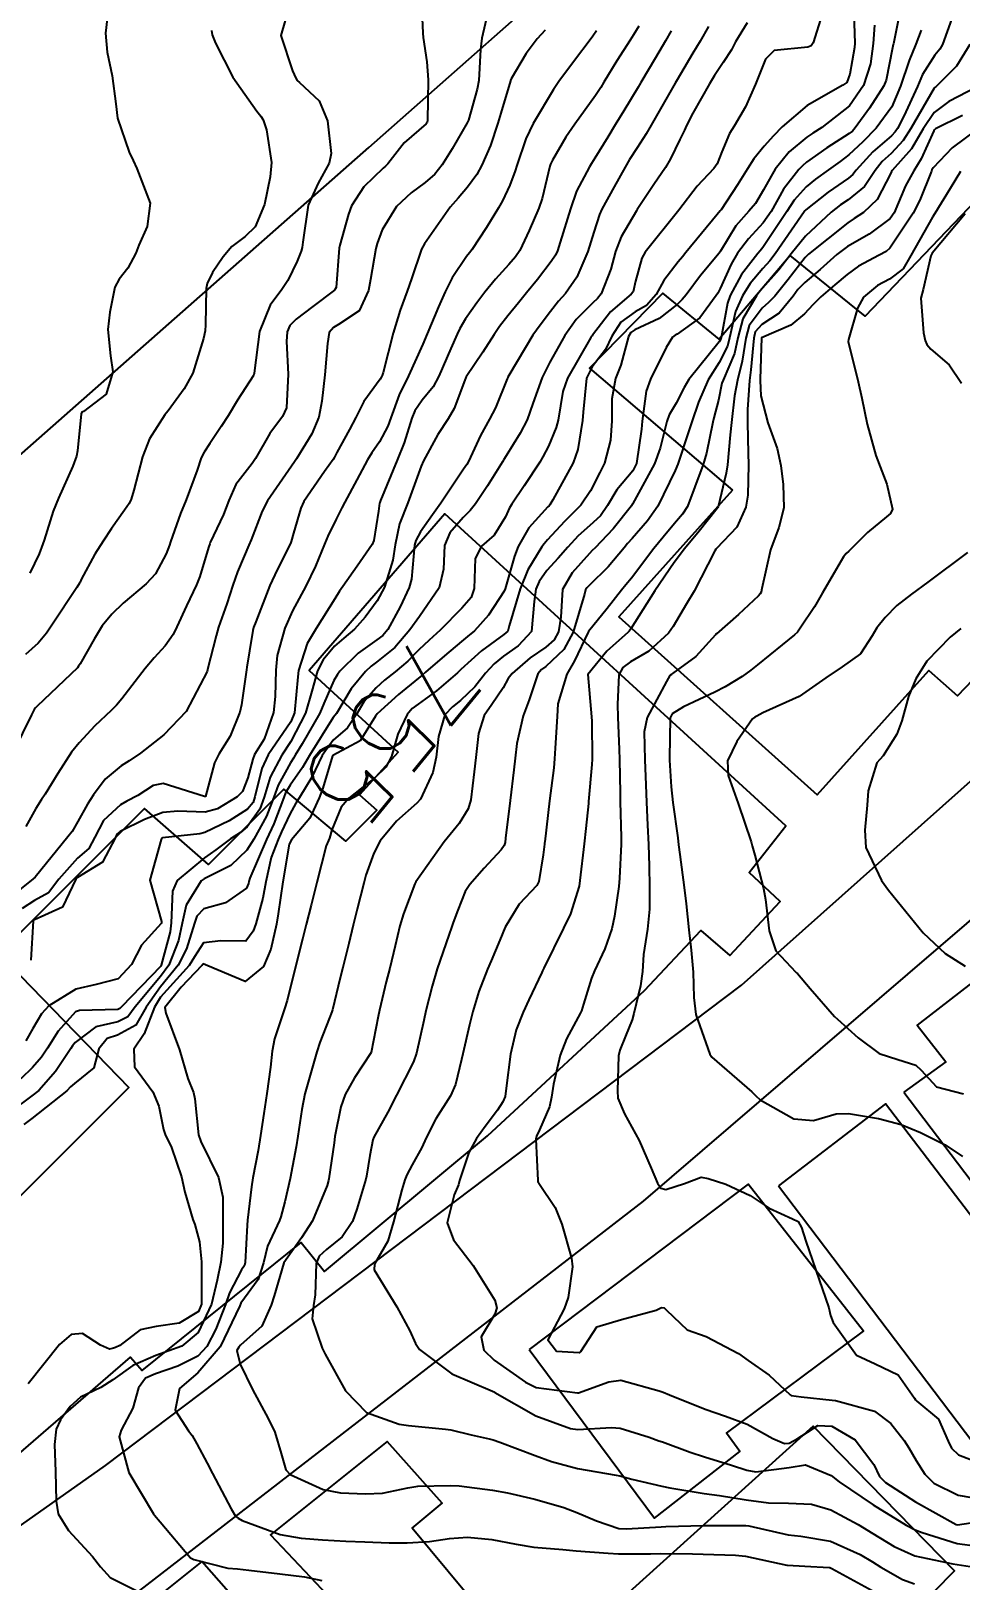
# Model space of a CAD drawing. Header units: metres. Extents: x 318500 to 325275, y 7408834 to 7428799.
# Drawn here: x 322983.8 to 323027.7, y 7421098.1 to 7421171.3 of the extents above; entities that cross this region are included whole.
import ezdxf
from ezdxf.enums import TextEntityAlignment as Align

# ---------------------------------------------------------------- set-up
doc = ezdxf.new("R2010")
doc.units = ezdxf.units.M
doc.header["$MEASUREMENT"] = 0
for name, color, linetype in [('Cotas', 45, 'Continuous'), ('Curvas de Nivel 1m', 11, 'Continuous'), ('Curvas de Nivel 5m', 15, 'Continuous'), ('Edificações', 30, 'Continuous'), ('Vias Primárias', 230, 'Continuous')]:
    doc.layers.add(name, color=color, linetype=linetype)
doc.styles.add('Style-STANDARD', font='STANDARD.shx')

msp = doc.modelspace()

# ---------------------------------------------------------------- linework, layer by layer
at = {"layer": 'Curvas de Nivel 1m', "flags": 128}
for points, elevation in [([(323002.184, 7421173.025), (323002.274, 7421171.222), (323002.282, 7421171.023), (323002.453, 7421169.873), (323002.517, 7421169.019), (323002.496, 7421167.095), (323002.476, 7421167.019), (323002.456, 7421166.982), (323002.419, 7421166.937), (323001.389, 7421166.051), (323000.614, 7421165.047), (323000.501, 7421164.936), (323000.387, 7421164.85), (322999.476, 7421163.957), (322998.896, 7421163.065), (322998.75, 7421162.672), (322998.341, 7421161.213), (322998.318, 7421161.07), (322998.174, 7421159.211), (322998.089, 7421159.073), (322997.072, 7421158.315), (322996.289, 7421157.716), (322995.982, 7421157.407), (322995.851, 7421157.106), (322995.819, 7421156.65), (322995.906, 7421155.105), (322995.822, 7421153.52), (322995.636, 7421153.109), (322995.031, 7421152.304), (322994.363, 7421151.128), (322994.198, 7421150.891), (322993.429, 7421149.896), (322993.094, 7421149.141), (322992.843, 7421148.47), (322992.225, 7421147.149), (322992.203, 7421147.096), (322992.146, 7421146.908), (322991.732, 7421145.55), (322991.579, 7421145.158), (322991.095, 7421144.151), (322990.642, 7421143.172), (322990.468, 7421142.801), (322990.086, 7421142.26), (322989.564, 7421141.702), (322989.148, 7421141.194), (322988.048, 7421139.769), (322987.79, 7421139.467), (322987.545, 7421139.215), (322986.771, 7421138.484), (322986.025, 7421137.687), (322985.666, 7421137.235), (322985.014, 7421136.236), (322984.415, 7421135.254), (322984.246, 7421134.997), (322983.98, 7421134.582), (322983.499, 7421133.735)], 764), ([(322987.4, 7421172.307), (322987.273, 7421171.222), (322987.348, 7421170.33), (322987.592, 7421169.218), (322987.756, 7421167.888), (322987.832, 7421167.216), (322988.396, 7421165.603), (322988.573, 7421165.207), (322988.755, 7421164.834), (322989.382, 7421163.195), (322989.248, 7421162.095), (322988.854, 7421161.202), (322988.703, 7421160.836), (322988.324, 7421160.113), (322987.922, 7421159.607), (322987.709, 7421159.216), (322987.471, 7421158.04), (322987.376, 7421157.219), (322987.508, 7421155.977), (322987.626, 7421155.216), (322987.308, 7421154.156), (322986.232, 7421153.345), (322986.155, 7421153.307), (322986.121, 7421153.232), (322985.945, 7421151.492), (322985.895, 7421151.235), (322985.722, 7421150.764), (322985.05, 7421149.247), (322984.796, 7421148.625), (322984.367, 7421147.257), (322984.312, 7421147.093), (322984.14, 7421146.62), (322983.693, 7421145.7)], 767), ([(323024.838, 7421172.382), (323024.511, 7421170.729), (323024.503, 7421170.696), (323024.467, 7421170.536), (323024.168, 7421169.01), (323024.054, 7421168.736), (323023.377, 7421167.688), (323022.702, 7421166.747), (323022.567, 7421166.599), (323022.416, 7421166.48), (323021.366, 7421165.805), (323020.395, 7421165.123), (323020.212, 7421164.963), (323020.044, 7421164.785), (323019.318, 7421163.854), (323018.725, 7421162.805), (323018.355, 7421162.266), (323017.658, 7421161.506), (323017.147, 7421160.822), (323016.846, 7421160.311), (323016.315, 7421159.151), (323016.203, 7421158.94), (323016.134, 7421158.833), (323015.365, 7421157.773), (323014.282, 7421156.994), (323014.192, 7421156.95), (323014.066, 7421156.863), (323013.776, 7421156.369), (323013.023, 7421154.879), (323012.822, 7421154.311), (323012.636, 7421152.884), (323012.6, 7421152.508), (323012.366, 7421150.888), (323012.196, 7421150.539), (323011.443, 7421149.642), (323010.992, 7421148.902), (323010.658, 7421148.42), (323010.166, 7421147.95), (323009.617, 7421147.459), (323009.127, 7421146.925), (323008.669, 7421146.405), (323008.133, 7421145.828), (323007.761, 7421145.31), (323007.611, 7421144.948), (323007.525, 7421144.36), (323007.404, 7421142.95), (323006.777, 7421142.272), (323006.082, 7421141.773), (323005.632, 7421141.419), (323005.225, 7421140.978), (323004.719, 7421140.325), (323004.05, 7421139.68), (323003.665, 7421139.376), (323003.314, 7421139.001), (323003.008, 7421137.984), (323002.897, 7421137.007), (323002.735, 7421136.283), (323002.154, 7421135.018), (323001.987, 7421134.829), (323001.025, 7421133.983), (323000.245, 7421133.046), (322999.954, 7421132.474), (322999.577, 7421131.42), (322999.474, 7421131.055), (322999.165, 7421129.814), (322998.977, 7421129.059), (322998.765, 7421128.197), (322998.483, 7421127.064), (322998.362, 7421126.579), (322997.995, 7421125.069), (322997.962, 7421124.965), (322997.854, 7421124.687), (322997.397, 7421123.516), (322997.258, 7421123.079), (322997.045, 7421122.305), (322996.699, 7421121.087), (322996.543, 7421120.345), (322996.361, 7421119.091), (322996.283, 7421118.581), (322996.006, 7421117.096), (322995.739, 7421115.992), (322995.558, 7421115.276), (322995.487, 7421115.102), (322994.924, 7421113.896), (322994.742, 7421113.11), (322994.486, 7421112.314), (322993.671, 7421111.192), (322993.644, 7421111.147), (322993.636, 7421111.121), (322993.616, 7421111.067), (322992.684, 7421109.134), (322991.631, 7421107.906), (322990.774, 7421107.163), (322990.57, 7421106.131), (322991.201, 7421105.156), (322991.367, 7421104.933), (322991.584, 7421104.553), (322992.069, 7421103.637), (322992.327, 7421103.139), (322993.204, 7421101.467), (322993.422, 7421101.122), (322993.539, 7421101.025), (322993.728, 7421100.928), (322995.527, 7421100.253), (322996.517, 7421100.093), (322997.524, 7421100.01), (322998.637, 7421099.94), (322999.523, 7421099.911), (323000.685, 7421099.866), (323001.523, 7421099.859), (323002.591, 7421099.937), (323003.526, 7421100.066), (323004.376, 7421100.129), (323005.526, 7421100.028), (323006.674, 7421099.797), (323007.521, 7421099.663), (323008.888, 7421099.55), (323009.519, 7421099.492), (323011.031, 7421099.374), (323011.517, 7421099.346), (323013.031, 7421099.354), (323013.518, 7421099.365), (323015.008, 7421099.347), (323015.518, 7421099.333), (323017.047, 7421099.285), (323017.516, 7421099.232), (323019.473, 7421098.818), (323019.51, 7421098.813), (323020.326, 7421098.768), (323021.465, 7421098.706), (323021.509, 7421098.696), (323021.604, 7421098.654), (323023.499, 7421097.615)], 753), ([(323005.328, 7421172.141), (323005.054, 7421170.984), (323004.992, 7421170.455), (323004.908, 7421168.985), (323004.841, 7421168.581), (323004.421, 7421167.114), (323004.37, 7421166.991), (323003.648, 7421165.755), (323003.179, 7421165.008), (323002.829, 7421164.568), (323002.377, 7421164.166), (323001.717, 7421163.683), (323001.019, 7421163.04), (323000.349, 7421161.933), (323000.111, 7421161.284), (323000.053, 7421161.053), (322999.793, 7421159.581), (322999.708, 7421159.056), (322999.259, 7421158.097), (322998.286, 7421157.456), (322998.041, 7421157.316), (322997.845, 7421157.077), (322997.764, 7421156.566), (322997.638, 7421155.079), (322997.494, 7421153.829), (322997.353, 7421153.083), (322997.025, 7421152.281), (322996.297, 7421151.099), (322996.199, 7421150.959), (322994.923, 7421149.119), (322994.67, 7421148.625), (322994.152, 7421147.277), (322994.11, 7421147.171), (322994.093, 7421147.131), (322993.503, 7421145.763), (322993.287, 7421145.138), (322992.998, 7421144.254), (322992.613, 7421143.145), (322992.495, 7421142.745), (322992.092, 7421141.15), (322992.086, 7421141.133), (322992.069, 7421141.061), (322991.081, 7421139.164), (322990.029, 7421138.064), (322988.922, 7421137.196), (322988.386, 7421136.833), (322988.011, 7421136.597), (322987.26, 7421135.959), (322986.705, 7421135.223), (322986.425, 7421134.784), (322985.971, 7421133.959), (322985.7, 7421133.498), (322985.494, 7421133.237), (322983.941, 7421131.332), (322983.849, 7421131.261), (322982.804, 7421130.4)], 763), ([(323015.773, 7421171.548), (323015.369, 7421170.847), (323015.032, 7421170.28), (323014.446, 7421169.287), (323014.288, 7421169.016), (323014.197, 7421168.864), (323013.871, 7421168.305), (323013.066, 7421166.88), (323012.829, 7421166.468), (323012.404, 7421165.806), (323012.04, 7421165.249), (323011.835, 7421164.896), (323011.316, 7421163.96), (323010.73, 7421162.906), (323010.614, 7421162.651), (323010.349, 7421161.816), (323010.067, 7421160.914), (323009.554, 7421159.689), (323009.015, 7421158.929), (323008.678, 7421158.561), (323008.297, 7421158.072), (323007.807, 7421157.428), (323007.47, 7421156.952), (323006.335, 7421155.044), (323006.291, 7421154.97), (323006.283, 7421154.946), (323006.259, 7421154.884), (323005.697, 7421153.516), (323005.423, 7421152.978), (323004.992, 7421152.209), (323004.426, 7421150.988), (323004.347, 7421150.84), (323004.196, 7421150.619), (323003.115, 7421149.006), (323002.725, 7421148.459), (323002.16, 7421147.656), (323001.931, 7421147.246), (323001.879, 7421147.024), (323001.734, 7421145.418), (323001.629, 7421145.027), (323001.195, 7421144.118), (323000.607, 7421143.042), (323000.381, 7421142.761), (323000.092, 7421142.543), (322999.216, 7421141.926), (322998.353, 7421141.067), (322998.229, 7421140.907), (322998.063, 7421140.63), (322997.59, 7421139.534), (322997.396, 7421139.08), (322996.565, 7421137.632), (322996.236, 7421137.097), (322996.156, 7421136.96), (322996.015, 7421136.736), (322995.429, 7421135.678), (322995.234, 7421135.111), (322994.883, 7421134.209), (322994.283, 7421133.125), (322993.955, 7421132.601), (322993.202, 7421131.883), (322991.941, 7421131.258), (322991.79, 7421131.152), (322991.084, 7421130.001), (322990.895, 7421129.165), (322990.719, 7421128.346), (322990.263, 7421127.174), (322989.875, 7421126.641), (322988.666, 7421125.198), (322988.329, 7421124.726), (322987.849, 7421124.488), (322986.81, 7421124.256), (322985.834, 7421123.512), (322985.707, 7421123.357), (322985.627, 7421123.233), (322984.905, 7421122.152), (322984.114, 7421121.255), (322983.797, 7421120.99), (322982.804, 7421120.255)], 758), ([(323017.594, 7421171.709), (323017.047, 7421170.824), (323016.85, 7421170.44), (323016.455, 7421169.847), (323016.053, 7421169.229), (323015.82, 7421168.839), (323015.027, 7421167.452), (323014.73, 7421166.855), (323014.629, 7421166.645), (323014.41, 7421166.197), (323013.977, 7421165.286), (323013.73, 7421164.87), (323013.18, 7421164.076), (323012.396, 7421162.889), (323012.359, 7421162.834), (323011.638, 7421161.606), (323011.381, 7421160.9), (323011.158, 7421160.071), (323010.69, 7421158.906), (323010.523, 7421158.692), (323010.303, 7421158.475), (323009.52, 7421157.693), (323008.975, 7421156.93), (323008.267, 7421155.674), (323007.908, 7421154.945), (323007.468, 7421153.725), (323007.193, 7421152.956), (323006.869, 7421152.312), (323006.204, 7421151.255), (323006.092, 7421151.08), (323006.031, 7421150.972), (323005.332, 7421149.835), (323004.765, 7421148.984), (323004.503, 7421148.658), (323004.17, 7421148.327), (323003.543, 7421147.615), (323003.285, 7421147.003), (323003.25, 7421145.886), (323003.041, 7421145.006), (323002.106, 7421143.66), (323001.66, 7421143.027), (323000.942, 7421142.183), (323000.077, 7421141.496), (322999.823, 7421141.304), (322999.558, 7421141.055), (322998.889, 7421140.23), (322998.182, 7421139.069), (322998.122, 7421138.986), (322998.038, 7421138.883), (322996.905, 7421137.087), (322996.583, 7421136.52), (322995.999, 7421135.681), (322995.781, 7421135.316), (322995.703, 7421135.104), (322995.228, 7421133.854), (322994.885, 7421133.116), (322994.094, 7421131.28), (322994.052, 7421131.128), (322994.032, 7421131.035), (322993.935, 7421130.813), (322992.95, 7421130.115), (322991.92, 7421129.834), (322991.584, 7421129.486), (322991.475, 7421129.157), (322991.102, 7421127.951), (322990.709, 7421127.168), (322989.87, 7421126.15), (322989.186, 7421125.19), (322988.712, 7421124.332), (322987.84, 7421123.858), (322987.343, 7421123.71), (322986.962, 7421123.219), (322986.718, 7421122.315), (322985.805, 7421121.585), (322985.621, 7421121.415), (322985.447, 7421121.235), (322983.787, 7421119.928), (322983.407, 7421119.64)], 757), ([(323021.139, 7421172.125), (323020.709, 7421170.778), (323020.617, 7421170.63), (323020.467, 7421170.562), (323018.866, 7421170.402), (323018.458, 7421169.999), (323018.123, 7421169.135), (323017.99, 7421168.814), (323017.51, 7421167.738), (323016.975, 7421166.824), (323016.764, 7421166.478), (323016.402, 7421165.62), (323016.18, 7421165.046), (323016.021, 7421164.836), (323015.231, 7421163.994), (323014.36, 7421162.86), (323012.78, 7421160.883), (323012.626, 7421160.596), (323012.319, 7421159.498), (323012.203, 7421159), (323012.113, 7421158.892), (323011.137, 7421158.062), (323010.281, 7421156.952), (323010.264, 7421156.926), (323010.253, 7421156.91), (323010.209, 7421156.841), (323009.1, 7421154.927), (323008.888, 7421154.293), (323008.67, 7421152.933), (323008.576, 7421152.583), (323008.212, 7421151.71), (323007.945, 7421151.203), (323007.797, 7421150.946), (323007.062, 7421149.83), (323006.471, 7421148.966), (323006.361, 7421148.783), (323006.171, 7421148.369), (323005.634, 7421147.499), (323005.045, 7421146.981), (323004.736, 7421146.389), (323004.702, 7421144.984), (323004.546, 7421144.555), (323004.111, 7421144.042), (323003.092, 7421143.005), (323002.569, 7421142.537), (323002.086, 7421142.075), (323001.56, 7421141.545), (323000.955, 7421141.037), (323000.462, 7421140.646), (323000.058, 7421140.277), (322999.482, 7421139.622), (322999.155, 7421139.059), (322998.711, 7421138.386), (322998.027, 7421137.802), (322997.51, 7421137.078), (322997.028, 7421136.061), (322996.442, 7421135.093), (322996.259, 7421134.823), (322995.978, 7421134.318), (322995.594, 7421133.477), (322995.431, 7421133.108), (322995.104, 7421132.265), (322994.855, 7421131.116), (322994.706, 7421130.341), (322994.379, 7421129.123), (322994.257, 7421128.773), (322993.898, 7421128.306), (322992.72, 7421128.319), (322991.896, 7421128.225), (322991.477, 7421127.566), (322991.231, 7421127.16), (322989.865, 7421125.663), (322989.583, 7421125.184), (322989.106, 7421123.926), (322988.608, 7421123.198), (322988.644, 7421122.372), (322989.514, 7421121.183), (322989.793, 7421120.507), (322990.018, 7421119.412), (322990.097, 7421119.175), (322990.386, 7421118.555), (322990.87, 7421117.163), (322991.026, 7421116.447), (322991.402, 7421115.155), (322991.486, 7421114.913), (322991.714, 7421114.09), (322991.806, 7421113.148), (322991.813, 7421113.033), (322991.807, 7421111.148), (322991.667, 7421110.804), (322990.756, 7421110.258), (322989.659, 7421110.09), (322988.907, 7421109.938), (322987.943, 7421109.197), (322987.744, 7421109.103), (322987.648, 7421109.063), (322987.464, 7421109.02), (322987.037, 7421109.209), (322986.192, 7421109.758), (322985.655, 7421109.708), (322985.102, 7421109.238), (322983.622, 7421107.378)], 756), ([(323023.614, 7421171.612), (323023.546, 7421170.744), (323023.424, 7421169.777), (323023.099, 7421168.75), (323022.43, 7421167.792), (323021.13, 7421166.769), (323020.698, 7421166.494), (323020.413, 7421166.31), (323019.579, 7421165.616), (323018.927, 7421164.802), (323018.723, 7421164.467), (323018.375, 7421163.818), (323017.996, 7421163.183), (323017.676, 7421162.817), (323017.062, 7421162.114), (323016.341, 7421160.93), (323016.274, 7421160.831), (323015.389, 7421159.779), (323014.708, 7421158.854), (323014.527, 7421158.636), (323014.303, 7421158.414), (323013.43, 7421157.736), (323012.285, 7421157.202), (323012.096, 7421157.079), (323011.992, 7421156.893), (323011.627, 7421155.536), (323011.374, 7421154.899), (323011.201, 7421153.945), (323011.201, 7421152.9), (323011.134, 7421151.983), (323010.854, 7421150.903), (323010.635, 7421150.466), (323010.187, 7421149.599), (323009.729, 7421148.917), (323008.957, 7421148.139), (323008.155, 7421147.284), (323008.004, 7421147.091), (323007.896, 7421146.944), (323007.223, 7421145.865), (323006.863, 7421144.959), (323006.353, 7421143.217), (323006.281, 7421142.967), (323006.194, 7421142.874), (323006.098, 7421142.81), (323005.039, 7421142.027), (323004.072, 7421141.144), (323003.993, 7421141.07), (323003.906, 7421140.992), (323002.919, 7421140.146), (323002.047, 7421139.51), (323001.769, 7421139.299), (323001.533, 7421139.028), (323001.084, 7421138.088), (323000.788, 7421137.038), (323000.525, 7421136.53), (323000.005, 7421136.03), (322999.448, 7421135.606), (322998.766, 7421135.062), (322998.409, 7421134.641), (322997.967, 7421133.569), (322997.851, 7421133.182), (322997.809, 7421133.072), (322997.695, 7421132.811), (322997.258, 7421131.08), (322996.992, 7421130.016), (322996.756, 7421129.087), (322996.584, 7421128.406), (322996.257, 7421127.094), (322995.864, 7421125.498), (322995.735, 7421125.102), (322995.256, 7421123.691), (322995.152, 7421123.11), (322995.069, 7421122.358), (322994.889, 7421121.114), (322994.75, 7421120.161), (322994.6, 7421119.118), (322994.481, 7421118.407), (322994.236, 7421117.115), (322994.171, 7421116.69), (322993.982, 7421115.117), (322993.959, 7421114.885), (322993.872, 7421113.118), (322993.836, 7421112.98), (322993.695, 7421112.764), (322993.128, 7421111.679), (322992.94, 7421111.131), (322992.486, 7421109.965), (322992.057, 7421109.144), (322991.643, 7421108.686), (322990.693, 7421108.222), (322989.63, 7421107.862), (322989.166, 7421107.645), (322988.835, 7421107.188), (322988.559, 7421106.237), (322988.017, 7421105.196), (322987.91, 7421104.874), (322988.379, 7421103.192), (322989.541, 7421101.236), (322989.584, 7421101.179), (322989.853, 7421100.858), (322991.286, 7421099.153), (322991.439, 7421099.081), (322991.509, 7421099.058), (322993.053, 7421098.675), (322993.505, 7421098.63), (322994.039, 7421098.58), (322995.503, 7421098.397), (322996.671, 7421098.252), (322997.5, 7421098.085)], 754), ([(323027.261, 7421171.92), (323026.829, 7421170.696), (323026.696, 7421170.468), (323026.462, 7421170.18), (323025.881, 7421169.276), (323025.639, 7421168.712), (323025.001, 7421167.297), (323024.698, 7421166.726), (323024.589, 7421166.556), (323024.415, 7421166.37), (323023.53, 7421165.612), (323022.754, 7421164.746), (323022.591, 7421164.544), (323022.384, 7421164.366), (323021.431, 7421163.707), (323020.361, 7421162.876), (323020.315, 7421162.826), (323020.286, 7421162.781), (323020.148, 7421162.573), (323018.92, 7421160.801), (323018.67, 7421160.47), (323018.329, 7421160.1), (323017.744, 7421159.391), (323017.382, 7421158.819), (323017.043, 7421158.078), (323016.763, 7421156.825), (323016.671, 7421156.431), (323016.268, 7421155.665), (323015.752, 7421154.838), (323015.301, 7421153.787), (323014.975, 7421152.849), (323014.789, 7421152.284), (323014.318, 7421150.858), (323014.197, 7421150.557), (323013.376, 7421148.872), (323012.88, 7421148.169), (323012.157, 7421147.341), (323011.946, 7421147.099), (323011.776, 7421146.894), (323011.031, 7421146.007), (323010.123, 7421145.119), (323010.017, 7421145.016), (323009.958, 7421144.912), (323009.907, 7421144.703), (323009.371, 7421142.921), (323008.927, 7421142.088), (323008.075, 7421141.288), (323007.872, 7421141.144), (323007.706, 7421140.945), (323007.286, 7421139.717), (323007.008, 7421138.955), (323006.715, 7421137.648), (323006.635, 7421136.961), (323006.57, 7421136.404), (323006.396, 7421134.964), (323006.183, 7421133.178), (323006.157, 7421132.967), (323006.113, 7421132.823), (323005.965, 7421132.622), (323005.172, 7421131.758), (323004.484, 7421130.985), (323004.274, 7421130.648), (323003.922, 7421129.773), (323003.709, 7421129.197), (323003.637, 7421128.994), (323003.499, 7421128.589), (323002.948, 7421127.004), (323002.707, 7421126.178), (323002.415, 7421125.012), (323002.315, 7421124.552), (323001.977, 7421123.018), (323001.826, 7421122.608), (323001.03, 7421121.032), (323000.609, 7421120.227), (322999.957, 7421119.047), (322999.909, 7421118.917), (322999.767, 7421118.173), (322999.612, 7421117.192), (322999.581, 7421117.052), (322999.156, 7421115.636), (322998.946, 7421115.058), (322998.457, 7421114.325), (322997.71, 7421113.732), (322997.363, 7421113.417), (322997.229, 7421113.077), (322997.173, 7421111.582), (322997.096, 7421111.079), (322997.033, 7421110.448), (322997.511, 7421109.072), (322997.646, 7421108.789), (322998.612, 7421107.055), (322999.605, 7421106.032), (323001.143, 7421105.478), (323001.596, 7421105.412), (323003.344, 7421105.244), (323003.593, 7421105.203), (323004.548, 7421104.976), (323005.401, 7421104.775), (323005.588, 7421104.731), (323005.911, 7421104.633), (323007.581, 7421103.993), (323008.356, 7421103.707), (323009.575, 7421103.381), (323011.402, 7421103.062), (323011.572, 7421103.041), (323011.693, 7421103.01), (323012.146, 7421102.881), (323013.565, 7421102.544), (323013.948, 7421102.47), (323015.561, 7421102.198), (323016.283, 7421102.099), (323017.556, 7421101.901), (323018.597, 7421101.752), (323019.554, 7421101.735), (323020.629, 7421101.689), (323021.55, 7421101.422), (323022.84, 7421100.737), (323023.534, 7421100.315), (323024.545, 7421099.694), (323025.518, 7421099.26), (323027.309, 7421098.877), (323027.513, 7421098.846), (323028.754, 7421098.658)], 751), ([(323014.01, 7421171.334), (323013.738, 7421170.871), (323013.266, 7421170.069), (323012.572, 7421168.888), (323012.438, 7421168.669), (323011.761, 7421167.563), (323011.36, 7421166.901), (323011.006, 7421166.309), (323010.396, 7421165.312), (323010.237, 7421165.068), (323010.138, 7421164.914), (323009.537, 7421163.758), (323009.248, 7421162.927), (323008.763, 7421161.352), (323008.626, 7421160.936), (323008.536, 7421160.738), (323008.332, 7421160.436), (323007.681, 7421159.588), (323007.174, 7421158.957), (323006.785, 7421158.48), (323006.293, 7421157.863), (323005.898, 7421157.362), (323005.634, 7421156.976), (323005.107, 7421156.147), (323004.324, 7421154.989), (323004.302, 7421154.947), (323004.258, 7421154.824), (323003.752, 7421153.482), (323003.466, 7421153.001), (323002.976, 7421152.251), (323002.301, 7421151.018), (323002.197, 7421150.766), (323001.557, 7421149.029), (323001.167, 7421148.033), (323000.967, 7421147.038), (323000.858, 7421146.32), (323000.456, 7421145.045), (323000.113, 7421144.389), (322999.544, 7421143.618), (322999.04, 7421143.061), (322998.531, 7421142.628), (322998.088, 7421142.244), (322997.551, 7421141.604), (322997.296, 7421141.082), (322997.021, 7421140.12), (322996.718, 7421139.09), (322996.026, 7421137.742), (322995.602, 7421137.106), (322995.061, 7421136.057), (322994.776, 7421135.118), (322994.56, 7421134.542), (322993.969, 7421133.704), (322993.657, 7421133.441), (322993.184, 7421133.138), (322992.48, 7421132.619), (322991.951, 7421132.244), (322990.653, 7421131.169), (322990.433, 7421130.672), (322990.382, 7421129.173), (322990.323, 7421128.754), (322989.91, 7421127.18), (322989.88, 7421127.13), (322988.024, 7421125.208), (322987.948, 7421125.12), (322987.858, 7421125.078), (322986.049, 7421125.037), (322985.856, 7421124.973), (322985.027, 7421124.057), (322984.526, 7421123.25), (322984.255, 7421122.822), (322983.816, 7421122.336), (322983.266, 7421121.807)], 759), ([(323008.05, 7421171.373), (323007.669, 7421170.952), (323007.151, 7421170.268), (323006.441, 7421169.062), (323006.414, 7421168.997), (323006.406, 7421168.97), (323005.948, 7421167.452), (323005.808, 7421166.976), (323005.46, 7421165.923), (323005.053, 7421164.983), (323004.815, 7421164.554), (323004.374, 7421163.942), (323003.933, 7421163.43), (323003.568, 7421163.002), (323002.343, 7421161.276), (323002.213, 7421161.022), (323001.732, 7421159.615), (323001.528, 7421159.032), (323001.192, 7421158.141), (323000.859, 7421157.041), (323000.396, 7421155.183), (323000.345, 7421155.049), (323000.32, 7421154.988), (323000.257, 7421154.865), (322999.488, 7421153.811), (322999.105, 7421153.061), (322998.797, 7421152.488), (322998.205, 7421151.406), (322998.093, 7421151.18), (322998.025, 7421151.073), (322997.62, 7421150.504), (322996.646, 7421149.093), (322996.499, 7421148.771), (322996.157, 7421147.588), (322996.052, 7421147.201), (322996.008, 7421147.102), (322995.379, 7421145.864), (322995.044, 7421145.116), (322994.384, 7421143.407), (322994.269, 7421143.127), (322994.232, 7421142.994), (322994.084, 7421142.031), (322993.949, 7421141.254), (322993.929, 7421141.131), (322993.702, 7421139.476), (322993.626, 7421139.134), (322993.166, 7421138.001), (322992.623, 7421137.144), (322992.419, 7421136.74), (322992.004, 7421135.15), (322991.955, 7421135.151), (322989.999, 7421135.764), (322989.521, 7421135.663), (322988.8, 7421135.198), (322988.274, 7421134.917), (322987.983, 7421134.754), (322987.174, 7421134.016), (322986.774, 7421133.222), (322986.485, 7421132.694), (322985.95, 7421132.233), (322985.061, 7421131.243), (322984.582, 7421130.598), (322983.924, 7421130.226), (322983.341, 7421129.847)], 762), ([(322992.278, 7421171.348), (322992.312, 7421171.152), (322992.464, 7421170.752), (322993.283, 7421169.142), (322994.424, 7421167.535), (322994.606, 7421167.311), (322994.723, 7421167.125), (322994.874, 7421166.663), (322995.119, 7421165.119), (322995.058, 7421164.442), (322994.791, 7421163.124), (322994.349, 7421162.072), (322993.867, 7421161.613), (322993.247, 7421161.141), (322992.828, 7421160.649), (322992.322, 7421159.919), (322992.07, 7421159.397), (322992.029, 7421159.154), (322991.996, 7421157.442), (322991.979, 7421157.155), (322991.91, 7421156.789), (322991.405, 7421155.163), (322990.997, 7421154.421), (322990.233, 7421153.376), (322990.142, 7421153.27), (322990.072, 7421153.182), (322989.355, 7421152.051), (322989.021, 7421151.198), (322988.606, 7421149.625), (322988.481, 7421149.205), (322988.384, 7421149), (322988.172, 7421148.675), (322987.563, 7421147.812), (322987.163, 7421147.22), (322986.77, 7421146.594), (322986.122, 7421145.396), (322986.069, 7421145.283), (322986.044, 7421145.231), (322985.916, 7421145.031), (322984.738, 7421143.25), (322984.483, 7421142.866), (322984.087, 7421142.397), (322983.486, 7421141.862)], 766), ([(323010.476, 7421171.341), (323010.3, 7421171.085), (323010.172, 7421170.914), (323009.438, 7421169.942), (323008.692, 7421168.936), (323008.436, 7421168.558), (323007.48, 7421166.954), (323007.138, 7421166.23), (323006.714, 7421164.965), (323006.633, 7421164.72), (323006.376, 7421164.042), (323006.034, 7421163.304), (323005.852, 7421162.975), (323005.284, 7421162.048), (323004.587, 7421160.988), (323004.479, 7421160.847), (323004.335, 7421160.674), (323003.653, 7421159.667), (323003.323, 7421159.005), (323003.01, 7421158.299), (323002.469, 7421157.017), (323002.275, 7421156.531), (323001.589, 7421155.03), (323001.152, 7421154.131), (323000.75, 7421153.042), (323000.61, 7421152.658), (323000.213, 7421151.911), (322999.862, 7421151.397), (322999.659, 7421151.055), (322999.142, 7421150.109), (322998.58, 7421149.066), (322998.447, 7421148.796), (322998.168, 7421148.249), (322997.777, 7421147.454), (322997.622, 7421147.078), (322997.189, 7421146.03), (322996.735, 7421145.091), (322996.108, 7421143.928), (322995.744, 7421143.105), (322995.388, 7421141.803), (322995.314, 7421141.111), (322995.293, 7421139.869), (322995.219, 7421139.112), (322994.764, 7421137.856), (322994.318, 7421137.126), (322994.227, 7421136.916), (322994.004, 7421136.035), (322993.748, 7421135.378), (322993.497, 7421135.135), (322992.557, 7421134.568), (322991.979, 7421134.41), (322990.69, 7421134.459), (322989.978, 7421134.396), (322989.113, 7421134.052), (322987.964, 7421133.495), (322987.809, 7421133.365), (322987.737, 7421133.212), (322987.133, 7421132.034), (322985.941, 7421131.317), (322985.866, 7421131.231), (322985.246, 7421129.915), (322983.911, 7421129.317), (322983.873, 7421129.298), (322983.858, 7421129.261), (322983.743, 7421127.402)], 761), ([(323025.813, 7421171.377), (323025.564, 7421170.714), (323025.247, 7421169.929), (323024.843, 7421168.724), (323024.43, 7421167.751), (323023.697, 7421166.737), (323023.059, 7421166.094), (323022.401, 7421165.481), (323021.998, 7421165.154), (323021.435, 7421164.764), (323020.83, 7421164.327), (323020.378, 7421163.962), (323019.824, 7421163.332), (323019.472, 7421162.793), (323018.343, 7421161.101), (323018.217, 7421160.936), (323018.104, 7421160.812), (323017.327, 7421159.818), (323016.789, 7421158.825), (323016.669, 7421158.462), (323016.365, 7421156.829), (323016.348, 7421156.76), (323016.278, 7421156.634), (323014.839, 7421154.851), (323014.623, 7421154.486), (323014.243, 7421153.739), (323013.912, 7421153.188), (323013.793, 7421152.867), (323013.479, 7421151.603), (323013.222, 7421150.875), (323012.181, 7421148.96), (323012.152, 7421148.918), (323012.133, 7421148.89), (323011.268, 7421147.794), (323010.408, 7421146.907), (323010.278, 7421146.778), (323010.146, 7421146.629), (323009.332, 7421145.722), (323008.872, 7421144.929), (323008.797, 7421143.62), (323008.678, 7421142.931), (323008.475, 7421142.554), (323008.089, 7421142.204), (323007.334, 7421141.698), (323006.491, 7421140.964), (323006.309, 7421140.723), (323006.06, 7421140.277), (323005.522, 7421139.501), (323005.172, 7421138.979), (323004.895, 7421138.117), (323004.768, 7421136.983), (323004.688, 7421136.305), (323004.53, 7421134.985), (323004.414, 7421134.557), (323003.979, 7421133.871), (323003.284, 7421133), (323001.941, 7421131.112), (323001.893, 7421131.021), (323001.352, 7421129.595), (323001.186, 7421129.031), (323000.955, 7421128.089), (323000.702, 7421127.038), (323000.54, 7421126.38), (323000.216, 7421125.045), (323000.154, 7421124.747), (322999.83, 7421123.05), (322999.032, 7421121.844), (322998.605, 7421121.062), (322998.394, 7421120.471), (322998.117, 7421119.067), (322998.075, 7421118.768), (322997.834, 7421117.069), (322997.818, 7421117.001), (322997.747, 7421116.762), (322997.057, 7421115.08), (322996.529, 7421114.276), (322995.7, 7421113.1), (322995.241, 7421111.54), (322995.1, 7421111.106), (322994.657, 7421110.113), (322993.651, 7421109.215), (322993.57, 7421109.121), (322993.486, 7421108.961), (322993.638, 7421108.308), (322994.214, 7421107.114), (322994.964, 7421105.742), (322995.267, 7421105.103), (322995.58, 7421104.093), (322995.789, 7421103.314), (322995.997, 7421103.094), (322997.56, 7421102.386), (322998.383, 7421102.232), (322999.557, 7421102.177), (323000.37, 7421102.22), (323001.562, 7421102.468), (323002.037, 7421102.539), (323003.564, 7421102.581), (323003.993, 7421102.554), (323005.561, 7421102.356), (323006.275, 7421102.237), (323007.555, 7421101.931), (323008.937, 7421101.531), (323009.546, 7421101.305), (323010.477, 7421100.901), (323011.535, 7421100.552), (323011.898, 7421100.521), (323013.536, 7421100.626), (323013.758, 7421100.636), (323015.538, 7421100.68), (323015.688, 7421100.679), (323017.538, 7421100.679), (323017.682, 7421100.663), (323019.532, 7421100.244), (323020.126, 7421100.176), (323021.528, 7421099.951), (323022.935, 7421099.32), (323023.514, 7421098.972), (323023.917, 7421098.724), (323024.936, 7421098.14), (323025.502, 7421097.934)], 752), ([(323028.44, 7421168.68), (323027.122, 7421168.004), (323026.428, 7421167.47), (323025.916, 7421166.708), (323025.365, 7421165.756), (323024.444, 7421164.729), (323024.424, 7421164.695), (323024.388, 7421164.61), (323023.741, 7421163.365), (323023.091, 7421162.743), (323022.646, 7421162.459), (323022.355, 7421162.259), (323020.499, 7421160.778), (323020.41, 7421160.708), (323020.338, 7421160.623), (323019.532, 7421159.582), (323018.901, 7421158.801), (323018.611, 7421158.5), (323018.301, 7421158.23), (323017.689, 7421157.416), (323017.53, 7421156.817), (323017.367, 7421155.721), (323017.133, 7421154.821), (323016.99, 7421154.081), (323016.852, 7421152.824), (323016.799, 7421152.247), (323016.659, 7421150.825), (323016.6, 7421150.422), (323016.219, 7421148.83), (323016.208, 7421148.802), (323016.179, 7421148.766), (323015.323, 7421147.683), (323014.64, 7421146.853), (323014.143, 7421146.202), (323013.238, 7421144.873), (323012.102, 7421143.073), (323012.026, 7421142.965), (323011.953, 7421142.891), (323010.97, 7421142.018), (323010.07, 7421140.91), (323010.246, 7421138.908), (323010.255, 7421138.7), (323010.267, 7421136.908), (323010.262, 7421136.662), (323010.102, 7421134.909), (323010.091, 7421134.807), (323009.977, 7421133.639), (323009.895, 7421132.911), (323009.69, 7421131.167), (323009.651, 7421130.914), (323009.244, 7421129.596), (323008.911, 7421128.925), (323007.986, 7421127.034), (323007.943, 7421126.939), (323007.925, 7421126.903), (323007.888, 7421126.82), (323007.279, 7421125.539), (323007.011, 7421124.953), (323006.685, 7421124.12), (323006.404, 7421122.961), (323006.211, 7421121.361), (323006.152, 7421120.965), (323006.057, 7421120.715), (323005.8, 7421120.326), (323005.214, 7421119.55), (323004.8, 7421118.98), (323004.437, 7421118.316), (323004.009, 7421116.987), (323003.952, 7421116.784), (323003.743, 7421116.313), (323003.417, 7421114.995), (323003.718, 7421114.19), (323004.654, 7421112.98), (323005.676, 7421111.338), (323005.759, 7421110.969), (323005.667, 7421110.683), (323005.033, 7421109.599), (323005.151, 7421108.975), (323005.643, 7421108.503), (323007.115, 7421107.46), (323007.624, 7421107.217), (323009.579, 7421106.952), (323009.621, 7421106.955), (323011.054, 7421107.47), (323011.63, 7421107.555), (323013.431, 7421107.055), (323013.622, 7421106.981), (323013.933, 7421106.855), (323015.61, 7421106.189), (323016.566, 7421105.86), (323017.6, 7421105.471), (323018.812, 7421104.792), (323019.362, 7421104.558), (323019.588, 7421104.577), (323019.952, 7421104.775), (323020.943, 7421105.417), (323021.6, 7421105.389), (323022.699, 7421104.739), (323023.578, 7421103.565), (323023.856, 7421103.009), (323024.131, 7421102.722), (323025.557, 7421101.812), (323027.481, 7421100.731), (323027.541, 7421100.718), (323029.226, 7421100.972)], 749), ([(323027.776, 7421167.337), (323026.504, 7421166.699), (323026.454, 7421166.665), (323026.419, 7421166.607), (323025.817, 7421165.291), (323025.466, 7421164.714), (323025.086, 7421164.013), (323024.546, 7421162.727), (323024.357, 7421162.463), (323023.366, 7421161.724), (323022.344, 7421161.14), (323021.835, 7421160.758), (323021.05, 7421160.049), (323020.32, 7421159.446), (323019.992, 7421159.108), (323019.77, 7421158.788), (323019.106, 7421157.99), (323018.29, 7421157.461), (323017.982, 7421157.116), (323017.906, 7421156.814), (323017.764, 7421155.316), (323017.699, 7421154.816), (323017.618, 7421153.438), (323017.612, 7421152.816), (323017.649, 7421151.375), (323017.654, 7421150.815), (323017.62, 7421149.382), (323017.537, 7421148.816), (323017.115, 7421147.872), (323016.151, 7421146.867), (323016.134, 7421146.847), (323016.118, 7421146.83), (323016.073, 7421146.755), (323015.092, 7421144.846), (323014.726, 7421144.246), (323014.105, 7421143.187), (323013.882, 7421142.863), (323012.943, 7421142.021), (323012.079, 7421141.516), (323011.719, 7421141.25), (323011.534, 7421140.895), (323011.462, 7421139.489), (323011.489, 7421138.896), (323011.549, 7421137.372), (323011.56, 7421136.895), (323011.595, 7421135.295), (323011.597, 7421134.894), (323011.64, 7421133.227), (323011.635, 7421132.893), (323011.561, 7421131.278), (323011.526, 7421130.894), (323011.33, 7421129.484), (323011.207, 7421128.897), (323010.863, 7421127.937), (323010.383, 7421126.905), (323010.24, 7421126.551), (323009.866, 7421125.322), (323009.763, 7421125.01), (323009.721, 7421124.912), (323009.065, 7421123.698), (323008.763, 7421122.926), (323008.437, 7421121.552), (323008.344, 7421120.932), (323008.257, 7421120.479), (323007.787, 7421119.396), (323007.639, 7421119.086), (323007.604, 7421118.943), (323007.697, 7421116.995), (323007.698, 7421116.941), (323007.714, 7421116.905), (323007.749, 7421116.865), (323008.521, 7421115.712), (323008.837, 7421114.923), (323009.295, 7421113.327), (323009.334, 7421112.915), (323009.137, 7421111.459), (323008.941, 7421110.921), (323008.181, 7421109.458), (323008.592, 7421108.926), (323009.649, 7421108.862), (323009.69, 7421108.869), (323009.729, 7421108.909), (323010.491, 7421110.072), (323011.665, 7421110.43), (323013.289, 7421110.866), (323013.54, 7421110.994), (323013.672, 7421110.973), (323013.789, 7421110.858), (323014.754, 7421109.937), (323015.658, 7421109.622), (323017.181, 7421108.815), (323017.645, 7421108.49), (323018.637, 7421107.797), (323019.621, 7421106.863), (323019.673, 7421106.831), (323020.149, 7421106.772), (323021.618, 7421106.616), (323021.77, 7421106.597), (323023.61, 7421106.091), (323024.391, 7421105.507), (323025.011, 7421104.709), (323025.233, 7421104.352), (323025.581, 7421103.762), (323025.992, 7421103.112), (323026.418, 7421102.687), (323027.562, 7421102.114), (323028.212, 7421102.012)], 748), ([(323028.442, 7421166.68), (323027.287, 7421165.811), (323026.392, 7421164.862), (323026.328, 7421164.764), (323026.3, 7421164.701), (323025.752, 7421163.327), (323025.446, 7421162.714), (323024.343, 7421161.067), (323024.167, 7421160.907), (323023.84, 7421160.735), (323022.865, 7421160.212), (323022.326, 7421159.816), (323021.742, 7421159.335), (323021.08, 7421158.768), (323020.692, 7421158.386), (323020.298, 7421157.957), (323019.657, 7421157.422), (323018.28, 7421156.824), (323018.204, 7421154.867), (323018.205, 7421154.811), (323018.249, 7421154.08), (323018.572, 7421152.805), (323019.009, 7421151.595), (323019.185, 7421150.795), (323019.302, 7421149.898), (323019.33, 7421148.793), (323019.097, 7421147.865), (323018.705, 7421146.802), (323018.297, 7421144.973), (323018.26, 7421144.808), (323018.212, 7421144.726), (323018.127, 7421144.632), (323017.192, 7421143.741), (323016.14, 7421142.83), (323016.117, 7421142.813), (323016.099, 7421142.791), (323015.164, 7421141.763), (323014.071, 7421140.952), (323014.014, 7421140.917), (323013.945, 7421140.862), (323013.782, 7421140.579), (323012.874, 7421138.878), (323012.725, 7421138.195), (323012.767, 7421136.879), (323012.797, 7421136.089), (323012.842, 7421134.877), (323012.886, 7421133.783), (323012.933, 7421132.876), (323012.972, 7421131.858), (323012.985, 7421130.874), (323012.986, 7421129.812), (323012.89, 7421128.875), (323012.701, 7421127.681), (323012.644, 7421126.879), (323012.56, 7421126.199), (323012.239, 7421124.884), (323012.155, 7421124.586), (323011.844, 7421123.815), (323011.575, 7421123.151), (323011.52, 7421122.893), (323011.467, 7421121.24), (323011.486, 7421120.893), (323011.799, 7421120.145), (323012.496, 7421118.879), (323013.061, 7421117.57), (323013.355, 7421116.866), (323013.519, 7421116.634), (323013.747, 7421116.575), (323014.637, 7421116.847), (323015.43, 7421117.159), (323015.754, 7421117.093), (323016.59, 7421116.822), (323017.745, 7421116.292), (323018.628, 7421115.686), (323019.734, 7421115.178), (323020.008, 7421115.051), (323020.164, 7421114.773), (323020.365, 7421114.126), (323020.848, 7421112.763), (323021.452, 7421110.975), (323021.5, 7421110.753), (323021.529, 7421110.613), (323021.665, 7421110.281), (323022.763, 7421108.739), (323023.644, 7421108.334), (323024.737, 7421107.814), (323025.504, 7421106.702), (323025.549, 7421106.631), (323025.618, 7421106.571), (323026.636, 7421105.715), (323027.097, 7421104.677), (323027.25, 7421104.339), (323027.584, 7421104.02), (323028.603, 7421103.637)], 747), ([(323027.675, 7421164.687), (323027.182, 7421163.888), (323026.471, 7421162.699), (323026.358, 7421162.524), (323025.332, 7421160.715), (323024.961, 7421160.09), (323024.323, 7421159.606), (323023.75, 7421159.304), (323023.088, 7421158.742), (323022.817, 7421158.23), (323022.384, 7421156.749), (323022.374, 7421156.654), (323022.841, 7421154.744), (323023.02, 7421153.971), (323023.262, 7421152.74), (323023.681, 7421151.27), (323023.887, 7421150.733), (323024.198, 7421149.905), (323024.468, 7421148.726), (323024.374, 7421148.53), (323024.175, 7421148.366), (323023.277, 7421147.625), (323022.393, 7421146.748), (323022.273, 7421146.625), (323022.147, 7421146.47), (323021.161, 7421144.765), (323020.784, 7421144.106), (323020.105, 7421143.098), (323019.967, 7421142.917), (323019.833, 7421142.784), (323018.078, 7421141.366), (323017.772, 7421141.116), (323017.36, 7421140.817), (323016.558, 7421140.332), (323016.063, 7421140.082), (323014.594, 7421139.391), (323014.052, 7421139.049), (323013.96, 7421138.861), (323013.926, 7421136.957), (323013.926, 7421136.861), (323014.001, 7421135.603), (323014.076, 7421134.859), (323014.313, 7421133.194), (323014.356, 7421132.854), (323014.415, 7421132.402), (323014.618, 7421130.85), (323014.711, 7421130.066), (323014.84, 7421128.846), (323014.943, 7421127.887), (323015.04, 7421126.843), (323015.074, 7421125.64), (323015.165, 7421124.84), (323015.832, 7421122.973), (323015.919, 7421122.829), (323017.814, 7421121.179), (323017.998, 7421120.993), (323018.21, 7421120.804), (323019.797, 7421119.91), (323020.733, 7421119.829), (323021.801, 7421120.14), (323022.379, 7421120.166), (323023.798, 7421119.928), (323024.867, 7421119.64), (323025.789, 7421119.268), (323026.957, 7421118.682), (323027.772, 7421118.123)], 746), ([(323027.701, 7421143.081), (323027.194, 7421142.684), (323026.083, 7421141.546), (323025.56, 7421140.708), (323025.215, 7421139.867), (323024.907, 7421138.717), (323024.677, 7421138.084), (323024.025, 7421137.061), (323023.861, 7421136.893), (323023.724, 7421136.733), (323023.321, 7421135.415), (323023.27, 7421134.737), (323023.16, 7421133.556), (323023.205, 7421132.738), (323023.947, 7421131.174), (323024.27, 7421130.725), (323025.91, 7421128.7), (323026.946, 7421127.73), (323027.895, 7421127.121)], 744)]:
    msp.add_lwpolyline(points, dxfattribs=dict(at, elevation=elevation))
at = {"layer": 'Curvas de Nivel 5m', "flags": 128}
for points, elevation in [([(323022.624, 7421172.632), (323022.68, 7421170.757), (323022.667, 7421170.557), (323022.448, 7421169.29), (323022.306, 7421168.898), (323022.121, 7421168.763), (323020.43, 7421167.811), (323019.247, 7421166.798), (323018.841, 7421166.376), (323018.406, 7421165.891), (323017.917, 7421165.295), (323017.619, 7421164.818), (323017.147, 7421164.054), (323016.361, 7421162.878), (323016.338, 7421162.852), (323016.323, 7421162.831), (323016.18, 7421162.655), (323014.697, 7421160.855), (323014.537, 7421160.657), (323014.333, 7421160.417), (323013.661, 7421159.529), (323013.303, 7421158.875), (323012.832, 7421158.353), (323012.297, 7421158.049), (323011.621, 7421157.565), (323011.196, 7421156.901), (323010.905, 7421156.272), (323010.265, 7421155.449), (323010.002, 7421154.914), (323009.842, 7421153.31), (323009.811, 7421152.916), (323009.587, 7421151.541), (323009.369, 7421150.922), (323008.417, 7421149.171), (323008.276, 7421148.939), (323008.231, 7421148.888), (323008.178, 7421148.838), (323007.274, 7421147.843), (323006.78, 7421146.961), (323006.602, 7421146.504), (323006.163, 7421144.969), (323006.119, 7421144.851), (323005.367, 7421143.718), (323004.705, 7421142.984), (323004.38, 7421142.703), (323004.092, 7421142.469), (323003.289, 7421141.794), (323002.4, 7421141.015), (323002.223, 7421140.862), (323002.066, 7421140.741), (323001.123, 7421139.965), (323000.107, 7421139.049), (323000.039, 7421138.942), (322999.306, 7421137.778), (322998.02, 7421137.091), (322998.003, 7421137.07), (322997.538, 7421135.536), (322997.373, 7421135.079), (322996.932, 7421134.129), (322996.064, 7421133.098), (322995.958, 7421132.891), (322995.659, 7421131.104), (322995.431, 7421129.594), (322995.35, 7421129.108), (322995.079, 7421127.925), (322994.736, 7421127.117), (322993.873, 7421126.406), (322992.105, 7421127.148), (322991.881, 7421127.237), (322991.842, 7421127.189), (322991.817, 7421127.151), (322990.844, 7421126.14), (322990.075, 7421125.177), (322990.129, 7421124.903), (322990.772, 7421123.166), (322991.161, 7421121.808), (322991.424, 7421121.156), (322991.499, 7421120.857), (322991.668, 7421119.152), (322991.775, 7421118.842), (322992.619, 7421117.137), (322992.821, 7421116.214), (322992.82, 7421115.134), (322992.822, 7421114.024), (322992.726, 7421113.135), (322992.545, 7421112.28), (322992.281, 7421111.141), (322991.657, 7421109.803), (322990.874, 7421109.162), (322989.643, 7421108.716), (322988.571, 7421108.256), (322987.626, 7421107.577), (322987.048, 7421107.209), (322986.083, 7421106.753), (322985.606, 7421106.306), (322985.149, 7421105.685), (322984.938, 7421105.24), (322984.856, 7421104.514), (322984.903, 7421103.24), (322984.947, 7421101.841), (322985.027, 7421101.238), (322985.528, 7421100.445), (322986.656, 7421099.213), (322987.029, 7421098.731), (322987.5, 7421098.226), (322989.411, 7421097.26)], 755), ([(322995.767, 7421171.824), (322995.56, 7421171.114), (322996.102, 7421169.448), (322996.266, 7421169.103), (322996.334, 7421168.997), (322996.438, 7421168.902), (322997.364, 7421168.021), (322997.76, 7421167.08), (322997.94, 7421165.534), (322997.846, 7421165.078), (322997.321, 7421164.14), (322996.85, 7421163.093), (322996.596, 7421161.349), (322996.564, 7421161.097), (322996.518, 7421160.917), (322996.33, 7421160.457), (322995.892, 7421159.53), (322995.604, 7421159.111), (322995.048, 7421158.37), (322994.553, 7421157.126), (322994.291, 7421155.16), (322994.292, 7421155.13), (322994.287, 7421155.102), (322994.259, 7421155.048), (322993.507, 7421153.872), (322993.061, 7421153.142), (322992.74, 7421152.627), (322992.21, 7421151.835), (322991.932, 7421151.426), (322991.8, 7421151.156), (322991.606, 7421150.571), (322991.078, 7421149.167), (322990.813, 7421148.527), (322990.337, 7421147.177), (322990.294, 7421147.032), (322990.142, 7421146.617), (322989.637, 7421145.678), (322989.199, 7421145.194), (322988.111, 7421144.279), (322987.564, 7421143.757), (322987.122, 7421143.22), (322986.729, 7421142.585), (322986.073, 7421141.423), (322986.002, 7421141.3), (322985.951, 7421141.232), (322984.042, 7421139.412), (322983.964, 7421139.338), (322983.905, 7421139.262), (322983.78, 7421139.007), (322982.926, 7421137.276)], 765), ([(323012.48, 7421171.551), (323012.224, 7421171.142), (323012.06, 7421170.894), (323011.44, 7421169.916), (323010.823, 7421168.906), (323010.68, 7421168.666), (323010.434, 7421168.28), (323009.458, 7421166.924), (323009.032, 7421166.309), (323008.394, 7421165.226), (323008.3, 7421165.033), (323008.267, 7421164.942), (323007.906, 7421163.408), (323007.753, 7421162.949), (323007.3, 7421161.906), (323006.848, 7421160.962), (323006.648, 7421160.652), (323006.33, 7421160.286), (323005.697, 7421159.599), (323005.197, 7421158.981), (323004.814, 7421158.473), (323004.291, 7421157.73), (323004.016, 7421157.262), (323003.89, 7421156.996), (323003.597, 7421156.324), (323003.02, 7421155.009), (323002.752, 7421154.513), (323002.243, 7421153.883), (323001.888, 7421153.373), (323001.753, 7421153.027), (323001.386, 7421151.858), (323001.057, 7421151.037), (323000.269, 7421149.137), (323000.23, 7421149.049), (323000.223, 7421149.005), (323000.174, 7421148.633), (322999.955, 7421147.25), (322999.868, 7421147.053), (322999.158, 7421146.037), (322998.491, 7421145.066), (322998.338, 7421144.848), (322998.114, 7421144.481), (322997.22, 7421143.083), (322996.809, 7421142.37), (322996.396, 7421141.095), (322996.36, 7421140.802), (322996.211, 7421139.097), (322996.036, 7421138.667), (322994.967, 7421137.116), (322994.661, 7421136.47), (322994.334, 7421135.125), (322994.243, 7421134.869), (322993.981, 7421134.551), (322993.111, 7421134), (322991.964, 7421133.448), (322991.735, 7421133.382), (322989.96, 7421133.192), (322989.898, 7421133.119), (322989.368, 7421131.189), (322989.911, 7421129.236), (322989.92, 7421129.18), (322989.91, 7421129.149), (322988.969, 7421128.119), (322988.506, 7421127.201), (322987.873, 7421126.522), (322986.831, 7421126.26), (322985.868, 7421126.044), (322984.594, 7421125.249), (322984.244, 7421124.865), (322983.844, 7421124.175), (322983.509, 7421123.589)], 760), ([(323028.118, 7421170.684), (323027.484, 7421169.66), (323026.521, 7421168.699), (323026.473, 7421168.667), (323026.439, 7421168.635), (323025.325, 7421166.716), (323024.976, 7421166.157), (323024.402, 7421165.541), (323023.971, 7421165.159), (323023.642, 7421164.737), (323023.135, 7421163.986), (323022.369, 7421163.35), (323022.013, 7421163.108), (323021.564, 7421162.762), (323020.349, 7421161.63), (323019.671, 7421160.79), (323019.094, 7421160.033), (323018.315, 7421159.174), (323018.152, 7421158.972), (323018.034, 7421158.813), (323017.386, 7421157.727), (323017.151, 7421156.821), (323017.002, 7421156.093), (323016.46, 7421154.828), (323016.405, 7421154.681), (323016.246, 7421153.879), (323016.028, 7421153.038), (323015.977, 7421152.834), (323015.67, 7421151.376), (323015.512, 7421150.84), (323015.13, 7421149.787), (323014.77, 7421148.851), (323014.543, 7421148.486), (323014.168, 7421148.042), (323013.622, 7421147.404), (323013.187, 7421146.874), (323012.129, 7421145.469), (323011.869, 7421145.148), (323011.656, 7421144.895), (323010.976, 7421144.037), (323010.1, 7421142.939), (323010.084, 7421142.91), (323009.436, 7421141.563), (323009.074, 7421140.925), (323008.651, 7421139.533), (323008.611, 7421138.931), (323008.523, 7421137.428), (323008.49, 7421136.933), (323008.452, 7421136.495), (323008.257, 7421134.936), (323008.035, 7421133.004), (323008.025, 7421132.939), (323008.022, 7421132.887), (323007.962, 7421132.391), (323007.758, 7421131.128), (323007.658, 7421130.944), (323006.824, 7421130.059), (323006.166, 7421128.966), (323005.904, 7421128.355), (323005.496, 7421127.372), (323005.326, 7421126.976), (323004.92, 7421125.934), (323004.636, 7421124.982), (323004.479, 7421124.355), (323004.16, 7421122.987), (323004.1, 7421122.715), (323003.815, 7421121.53), (323003.576, 7421120.994), (323002.881, 7421119.916), (323002.43, 7421119.01), (323002.228, 7421118.558), (323001.761, 7421117.741), (323001.509, 7421117.269), (323001.422, 7421117.025), (323001.278, 7421116.559), (323000.876, 7421115.033), (323000.622, 7421114.131), (322999.99, 7421113.046), (322999.976, 7421112.765), (323001.045, 7421111.026), (323001.659, 7421109.891), (323001.92, 7421109.283), (323002.109, 7421109.013), (323003.633, 7421107.85), (323005.56, 7421107.032), (323005.62, 7421106.998), (323005.665, 7421106.969), (323007.604, 7421105.876), (323009.241, 7421105.269), (323009.595, 7421105.22), (323011.179, 7421105.312), (323011.596, 7421105.293), (323012.966, 7421104.869), (323013.422, 7421104.696), (323013.588, 7421104.636), (323014.903, 7421104.16), (323015.581, 7421103.937), (323016.852, 7421103.543), (323017.575, 7421103.294), (323017.998, 7421103.227), (323019.576, 7421103.425), (323020.359, 7421103.549), (323021.573, 7421103.057), (323021.95, 7421102.746), (323023.554, 7421101.658), (323025.107, 7421100.706), (323025.537, 7421100.487), (323025.869, 7421100.361), (323027.528, 7421099.839), (323028.484, 7421099.702)], 750), ([(323027.895, 7421162.685), (323026.341, 7421160.836), (323026.282, 7421160.701), (323025.918, 7421159.104), (323025.806, 7421158.708), (323025.922, 7421157.069), (323026.007, 7421156.704), (323026.09, 7421156.515), (323026.276, 7421156.295), (323027.135, 7421155.549), (323027.724, 7421154.678)], 745), ([(323028.011, 7421146.672), (323026.136, 7421145.272), (323025.369, 7421144.711), (323024.673, 7421144.171), (323024.113, 7421143.609), (323023.719, 7421143.12), (323023.508, 7421142.736), (323022.945, 7421141.884), (323022.078, 7421141.276), (323021.316, 7421140.761), (323020.061, 7421139.88), (323018.343, 7421139.095), (323018.051, 7421138.947), (323017.963, 7421138.898), (323017.847, 7421138.812), (323017.103, 7421137.75), (323016.66, 7421136.824), (323016.696, 7421136.137), (323017.171, 7421134.818), (323017.789, 7421132.995), (323017.84, 7421132.811), (323017.963, 7421132.365), (323018.365, 7421130.804), (323018.455, 7421130.28), (323018.628, 7421128.799), (323018.949, 7421127.843), (323019.891, 7421126.846), (323019.928, 7421126.817), (323019.969, 7421126.779), (323020.577, 7421126.073), (323021.729, 7421124.752), (323021.858, 7421124.617), (323022.845, 7421123.74), (323023.834, 7421123.002), (323024.714, 7421122.717), (323025.564, 7421122.441), (323025.825, 7421122.206), (323026.546, 7421121.418), (323027.814, 7421121.085)], 745)]:
    msp.add_lwpolyline(points, dxfattribs=dict(at, elevation=elevation))
at = {"layer": 'Edificações'}
for points in [[(322982.672, 7421150.793), (322999.721, 7421165.827), (323010.912, 7421175.732), (323006.43, 7421180.588), (323009.91, 7421183.517), (323014.214, 7421179.398), (323017.236, 7421182.144), (323018.06, 7421181.595), (323035.194, 7421196.716), (323037.758, 7421199.095), (323020.452, 7421216.508), (322982.625, 7421185.107)], [(322981.036, 7421102.235), (322988.456, 7421108.647), (322989.01, 7421108.019), (322996.519, 7421114.06), (322997.618, 7421112.687), (323005.317, 7421119.102), (323012.741, 7421125.973), (323015.402, 7421128.814), (323016.776, 7421127.624), (323019.157, 7421130.187), (323017.691, 7421131.56), (323019.431, 7421133.757), (323003.311, 7421148.508), (322996.901, 7421141.094), (323001.109, 7421137.238), (322999.277, 7421135.225), (323000.101, 7421134.492), (322998.636, 7421133.028), (322995.706, 7421135.499), (322992.134, 7421131.929), (322989.112, 7421134.584), (322982.236, 7421127.713), (322988.372, 7421121.397), (322982.046, 7421115.066)], [(323026.448, 7421097.58), (323027.391, 7421098.537), (323020.708, 7421105.374), (323004.286, 7421090.555)], [(323006.019, 7421095.438), (323001.76, 7421100.559), (323003.178, 7421101.74), (323000.578, 7421104.654), (322995.062, 7421100.244), (322997.741, 7421097.409)], [(322995.141, 7421095.203), (322991.831, 7421098.984), (322984.733, 7421093.307)]]:
    msp.add_lwpolyline(points, dxfattribs=at)
for points in [[(323016.908, 7421149.626), (323011.53, 7421143.633), (323020.907, 7421135.222), (323026.185, 7421141.106), (323027.534, 7421139.896), (323034.235, 7421146.889), (323036.111, 7421145.113), (323050.841, 7421158.743), (323035.833, 7421172.574), (323029.201, 7421165.355), (323029.794, 7421164.763), (323023.18, 7421157.856), (323019.626, 7421160.717), (323016.269, 7421156.77), (323013.604, 7421158.941), (323010.149, 7421155.389)], [(323025.006, 7421121.164), (323031.716, 7421112.329), (323037.323, 7421116.355), (323029.188, 7421127.1), (323025.634, 7421124.337), (323026.977, 7421122.6)], [(323019.073, 7421116.739), (323029.74, 7421102.679), (323034.873, 7421106.547), (323024.129, 7421120.616)], [(323007.299, 7421108.999), (323013.223, 7421101.027), (323017.25, 7421104.184), (323016.619, 7421105.053), (323023.095, 7421109.868), (323017.645, 7421116.814)]]:
    msp.add_lwpolyline(points, close=True, dxfattribs=at)
at = {"layer": 'Vias Primárias'}
for points in [[(323715.644, 7420145.548, 0), (323709.04, 7420132.939)], [(323831.088, 7420001.787, 0), (323833.844, 7420008.443, 0.220888)], [(323214.165, 7420944.208), (323201.806, 7420939.257, 0.444431), (323201.432, 7420938.242, 0.099943), (323205.069, 7420933.766, 0), (323207.298, 7420931.929, 0.020742)], [(322930.774, 7421064.608), (322962.315, 7421085.91), (322987.269, 7421103.515), (323017.331, 7421126.235), (323030.587, 7421138.037), (323054.463, 7421159.111), (323062.112, 7421166.185, 0.252534), (323063.368, 7421169.854), (323057.085, 7421184.061, -0.086605), (323054.634, 7421193.918), (323054.171, 7421204.625), (323054.791, 7421213.141), (323055.566, 7421224.306, 0.131045), (323053.707, 7421233.907, 0.137655), (323047.665, 7421240.72, 0.293917), (323041.004, 7421240.72), (323028.59, 7421229.708), (323013.866, 7421216.998), (322984.568, 7421191.891), (322952.94, 7421164.294), (322920.386, 7421136.244), (322895.904, 7421115.344)], [(322988.892, 7421097.611), (323012.691, 7421116.018), (323039.135, 7421138.721), (323065.578, 7421160.85, -0.496993), (323069.542, 7421160.52), (323072.41, 7421155.997), (323082.879, 7421138.253), (323099.512, 7421110.498), (323106.129, 7421099.24), (323114.937, 7421080.422)]]:
    msp.add_lwpolyline(points, format="xyb", dxfattribs=at)

# ---------------------------------------------------------------- texts
at = {"layer": 'Cotas', "style": 'Style-STANDARD'}
msp.add_text('755', height=4, rotation=230.60329, dxfattribs=at).set_placement((323000.763, 7421138.204, 755), align=Align.MIDDLE_CENTER)

doc.saveas('drawing.dxf')
